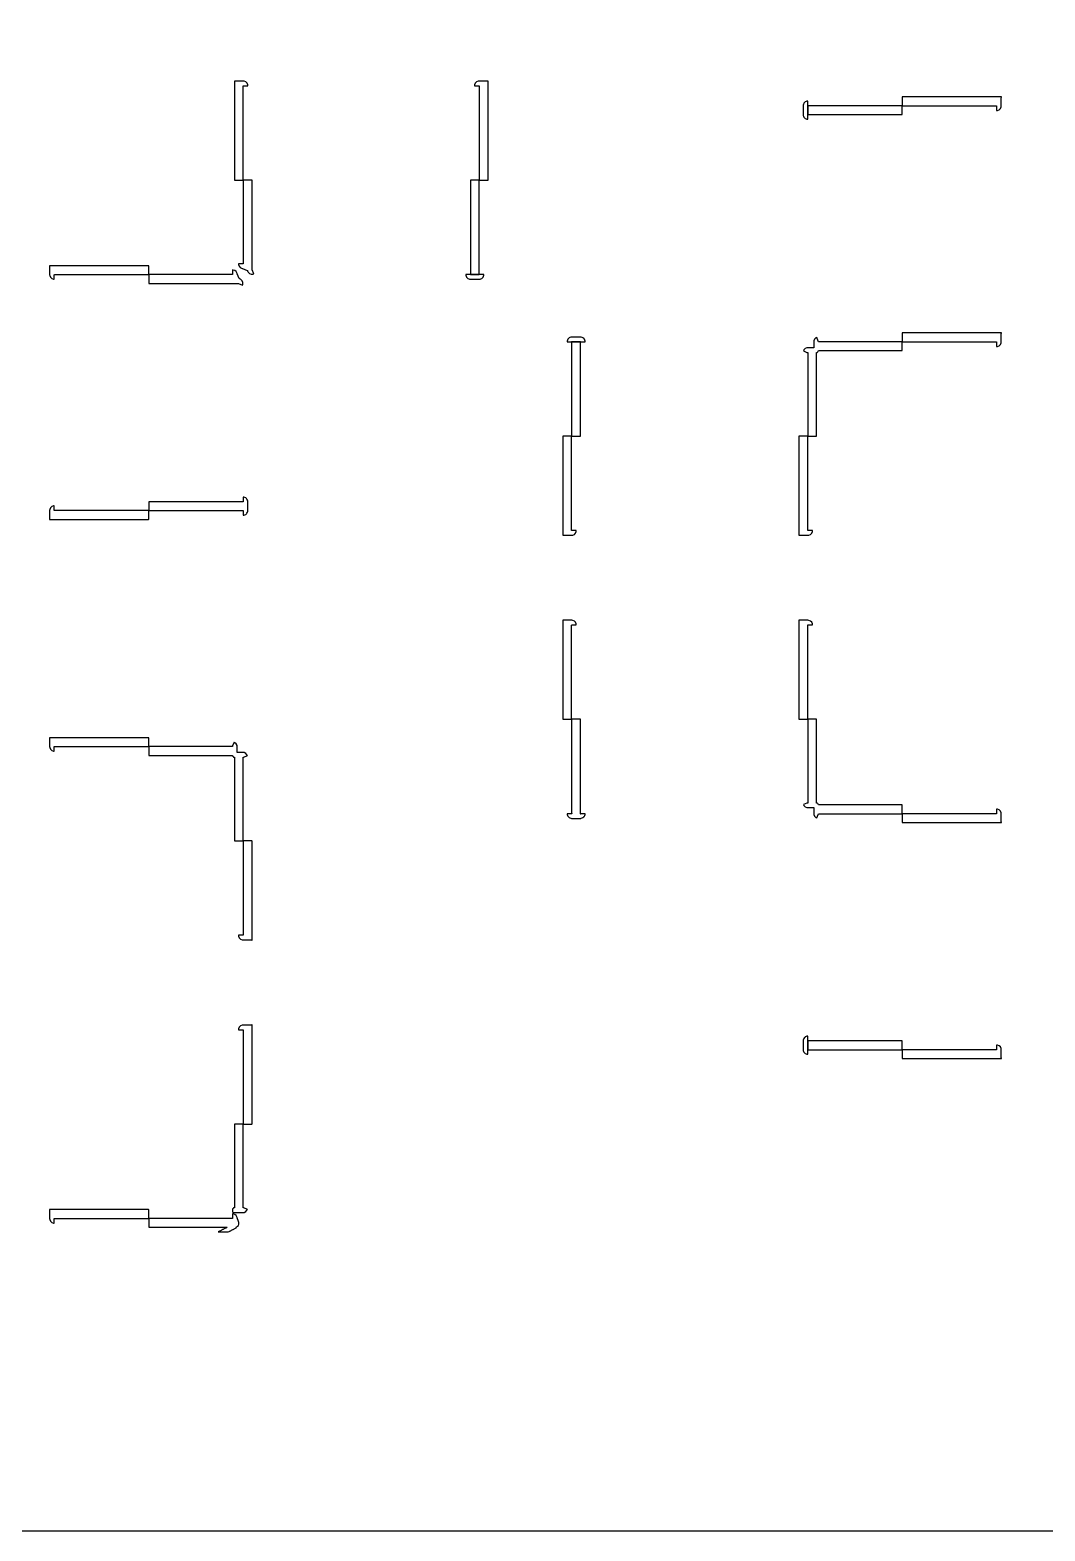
# Model space of a CAD drawing. Header units: metres. Extents: x -73 to 826, y -34 to 331.
# Drawn here: x 27.9 to 137.1, y -33.6 to 127.9 of the extents above; entities that cross this region are included whole.
import ezdxf

# ---------------------------------------------------------------- set-up
doc = ezdxf.new("R2010")
doc.units = ezdxf.units.M

msp = doc.modelspace()

# ---------------------------------------------------------------- linework, layer by layer
for points in [[(371.51, -33.64), (-73.11, -33.64), (-73.11, 330.98), (371.51, 330.98), (371.51, -33.64)], [(50.8, 111.78), (50.8, 121.9), (50.8, 121.91), (50.81, 121.91), (50.81, 121.92), (50.82, 121.92), (51.3, 121.92), (51.3, 122.02), (51.3, 122.02), (51.23, 122.2), (51.23, 122.2), (51.09, 122.33), (51.09, 122.33), (50.91, 122.41), (50.91, 122.41), (50.81, 122.42), (49.93, 122.42), (49.93, 122.42), (49.88, 122.43), (49.88, 122.43), (49.85, 122.43), (49.85, 122.43), (49.85, 111.78), (49.85, 111.77), (49.85, 111.77), (49.86, 111.76), (49.87, 111.76), (50.78, 111.76), (50.79, 111.76), (50.79, 111.77), (50.8, 111.77), (50.8, 111.78)], [(76.22, 111.76), (77.13, 111.76), (77.14, 111.76), (77.15, 111.77), (77.15, 111.77), (77.15, 111.78), (77.15, 122.43), (77.15, 122.43), (77.12, 122.43), (77.12, 122.43), (77.07, 122.42), (77.07, 122.42), (76.19, 122.42), (76.09, 122.41), (76.09, 122.41), (75.91, 122.33), (75.91, 122.33), (75.77, 122.2), (75.77, 122.2), (75.7, 122.02), (75.7, 122.02), (75.7, 121.92), (76.18, 121.92), (76.19, 121.92), (76.19, 121.91), (76.2, 121.91), (76.2, 121.9), (76.2, 111.78), (76.2, 111.77), (76.21, 111.77), (76.21, 111.76), (76.22, 111.76)], [(111.54, 118.32), (111.54, 120.27), (111.51, 120.27), (111.51, 120.27), (111.46, 120.26), (111.45, 120.26), (111.36, 120.23), (111.36, 120.23), (111.27, 120.18), (111.27, 120.18), (111.19, 120.12), (111.19, 120.12), (111.13, 120.04), (111.13, 120.03), (111.08, 119.95), (111.08, 119.95), (111.05, 119.85), (111.05, 119.85), (111.04, 119.8), (111.04, 119.8), (111.04, 119.75), (111.04, 118.84), (111.04, 118.79), (111.04, 118.79), (111.05, 118.74), (111.05, 118.73), (111.08, 118.64), (111.08, 118.64), (111.13, 118.55), (111.13, 118.55), (111.19, 118.47), (111.19, 118.47), (111.27, 118.41), (111.27, 118.4), (111.36, 118.36), (111.36, 118.36), (111.45, 118.33), (111.46, 118.33), (111.51, 118.32), (111.51, 118.32), (111.54, 118.32)], [(111.56, 118.82), (121.68, 118.82), (121.69, 118.82), (121.69, 118.82), (121.7, 118.83), (121.7, 118.84), (121.7, 119.75), (121.7, 119.76), (121.69, 119.76), (121.69, 119.77), (121.68, 119.77), (111.56, 119.77), (111.55, 119.77), (111.55, 119.76), (111.54, 119.76), (111.54, 119.75), (111.54, 118.84), (111.54, 118.83), (111.55, 118.82), (111.55, 118.82), (111.56, 118.82)], [(121.72, 119.77), (131.84, 119.77), (131.85, 119.77), (131.85, 119.76), (131.86, 119.76), (131.86, 119.75), (131.86, 119.27), (131.96, 119.27), (131.96, 119.27), (132.14, 119.34), (132.14, 119.34), (132.27, 119.48), (132.27, 119.48), (132.35, 119.66), (132.35, 119.66), (132.36, 119.76), (132.36, 119.79), (132.36, 120.64), (132.36, 120.64), (132.37, 120.69), (132.37, 120.69), (132.37, 120.72), (132.37, 120.72), (131.86, 120.72), (121.72, 120.72), (121.71, 120.72), (121.71, 120.72), (121.7, 120.71), (121.7, 120.7), (121.7, 119.79), (121.7, 119.78), (121.71, 119.78), (121.71, 119.77), (121.72, 119.77)], [(51.94, 101.67), (51.94, 101.68), (51.75, 102.12), (51.75, 111.74), (51.75, 111.75), (51.75, 111.75), (51.74, 111.76), (51.73, 111.76), (50.82, 111.76), (50.81, 111.76), (50.81, 111.75), (50.8, 111.75), (50.8, 111.74), (50.8, 102.75), (50.3, 102.75), (50.31, 102.67), (50.31, 102.67), (50.37, 102.51), (50.37, 102.51), (50.47, 102.37), (50.47, 102.37), (50.62, 102.29), (50.62, 102.29), (50.7, 102.26), (50.73, 102.26), (50.73, 102.26), (51.24, 102.04), (51.24, 102.04), (51.24, 102.04), (51.29, 101.94), (51.34, 101.85), (51.34, 101.85), (51.47, 101.71), (51.47, 101.71), (51.65, 101.64), (51.65, 101.64), (51.85, 101.64), (51.85, 101.64), (51.94, 101.67), (51.94, 101.67)], [(75.27, 101.6), (76.18, 101.6), (76.19, 101.6), (76.19, 101.61), (76.2, 101.61), (76.2, 101.62), (76.2, 111.74), (76.2, 111.75), (76.19, 111.75), (76.19, 111.76), (76.18, 111.76), (75.27, 111.76), (75.26, 111.76), (75.25, 111.75), (75.25, 111.75), (75.25, 111.74), (75.25, 101.62), (75.25, 101.61), (75.25, 101.61), (75.26, 101.6), (75.27, 101.6)], [(30.48, 101.1), (30.48, 101.58), (30.48, 101.59), (30.49, 101.59), (30.49, 101.6), (30.5, 101.6), (40.62, 101.6), (40.63, 101.6), (40.63, 101.61), (40.64, 101.61), (40.64, 101.62), (40.64, 102.53), (40.64, 102.54), (40.63, 102.55), (40.63, 102.55), (40.62, 102.55), (29.97, 102.55), (29.97, 102.55), (29.97, 102.52), (29.97, 102.52), (29.98, 102.47), (29.98, 102.47), (29.98, 101.59), (29.99, 101.49), (29.99, 101.49), (30.07, 101.31), (30.07, 101.31), (30.2, 101.17), (30.2, 101.17), (30.38, 101.1), (30.38, 101.1), (30.48, 101.1)], [(49.65, 102.1), (49.65, 101.6), (49.65, 101.6), (40.66, 101.6), (40.65, 101.6), (40.65, 101.59), (40.64, 101.59), (40.64, 101.58), (40.64, 100.67), (40.64, 100.66), (40.65, 100.65), (40.65, 100.65), (40.66, 100.65), (50.28, 100.65), (50.72, 100.46), (50.73, 100.46), (50.73, 100.46), (50.76, 100.55), (50.76, 100.55), (50.76, 100.75), (50.76, 100.75), (50.69, 100.93), (50.69, 100.93), (50.55, 101.06), (50.55, 101.06), (50.46, 101.11), (50.36, 101.16), (50.36, 101.16), (50.36, 101.16), (50.14, 101.67), (50.14, 101.67), (50.14, 101.7), (50.11, 101.78), (50.11, 101.78), (50.03, 101.93), (50.03, 101.93), (49.89, 102.03), (49.89, 102.03), (49.73, 102.09), (49.73, 102.09), (49.65, 102.1)], [(76.7, 101.6), (74.75, 101.6), (74.75, 101.57), (74.75, 101.57), (74.76, 101.52), (74.76, 101.52), (74.79, 101.42), (74.79, 101.42), (74.83, 101.33), (74.84, 101.33), (74.9, 101.25), (74.9, 101.25), (74.98, 101.19), (74.98, 101.19), (75.07, 101.14), (75.07, 101.14), (75.16, 101.11), (75.17, 101.11), (75.22, 101.1), (75.22, 101.1), (75.27, 101.1), (76.18, 101.1), (76.23, 101.1), (76.23, 101.1), (76.28, 101.11), (76.28, 101.11), (76.38, 101.14), (76.38, 101.14), (76.47, 101.19), (76.47, 101.19), (76.55, 101.25), (76.55, 101.25), (76.61, 101.33), (76.61, 101.33), (76.66, 101.42), (76.66, 101.42), (76.69, 101.52), (76.69, 101.52), (76.7, 101.57), (76.7, 101.57), (76.7, 101.6)], [(132.37, 95.32), (121.72, 95.32), (121.71, 95.32), (121.71, 95.32), (121.7, 95.31), (121.7, 95.3), (121.7, 94.39), (121.7, 94.38), (121.71, 94.38), (121.71, 94.37), (121.72, 94.37), (131.84, 94.37), (131.85, 94.37), (131.85, 94.36), (131.86, 94.36), (131.86, 94.35), (131.86, 93.87), (131.96, 93.87), (131.96, 93.87), (132.14, 93.94), (132.14, 93.94), (132.27, 94.08), (132.27, 94.08), (132.35, 94.26), (132.35, 94.26), (132.36, 94.36), (132.36, 95.24), (132.36, 95.24), (132.37, 95.29), (132.37, 95.29), (132.37, 95.32), (132.37, 95.32)], [(85.64, 94.37), (86.14, 94.37), (87.59, 94.37), (87.59, 94.4), (87.59, 94.4), (87.58, 94.45), (87.58, 94.45), (87.55, 94.55), (87.55, 94.55), (87.51, 94.63), (87.5, 94.64), (87.44, 94.72), (87.44, 94.72), (87.36, 94.78), (87.36, 94.78), (87.27, 94.83), (87.27, 94.83), (87.18, 94.86), (87.17, 94.86), (87.12, 94.87), (87.12, 94.87), (87.07, 94.87), (86.16, 94.87), (86.11, 94.87), (86.11, 94.87), (86.06, 94.86), (86.05, 94.86), (85.96, 94.83), (85.96, 94.83), (85.87, 94.78), (85.87, 94.78), (85.79, 94.72), (85.79, 94.72), (85.73, 94.64), (85.73, 94.63), (85.68, 94.55), (85.68, 94.55), (85.65, 94.45), (85.65, 94.45), (85.64, 94.4), (85.64, 94.4), (85.64, 94.37)], [(86.16, 84.21), (87.07, 84.21), (87.08, 84.21), (87.09, 84.22), (87.09, 84.22), (87.09, 84.23), (87.09, 94.35), (87.09, 94.36), (87.09, 94.36), (87.08, 94.37), (87.07, 94.37), (86.16, 94.37), (86.15, 94.37), (86.15, 94.36), (86.14, 94.36), (86.14, 94.35), (86.14, 84.23), (86.14, 84.22), (86.15, 84.22), (86.15, 84.21), (86.16, 84.21)], [(111.08, 93.39), (111.46, 93.23), (111.54, 93.22), (111.54, 84.23), (111.54, 84.22), (111.55, 84.22), (111.55, 84.21), (111.56, 84.21), (112.47, 84.21), (112.48, 84.21), (112.49, 84.22), (112.49, 84.22), (112.49, 84.23), (112.49, 93.22), (112.49, 93.22), (112.57, 93.23), (112.63, 93.28), (112.68, 93.34), (112.69, 93.42), (112.69, 93.42), (121.68, 93.42), (121.69, 93.42), (121.69, 93.42), (121.7, 93.43), (121.7, 93.44), (121.7, 94.35), (121.7, 94.36), (121.69, 94.36), (121.69, 94.37), (121.68, 94.37), (112.69, 94.37), (112.68, 94.45), (112.52, 94.83), (112.42, 94.78), (112.42, 94.78), (112.28, 94.65), (112.28, 94.65), (112.2, 94.47), (112.2, 94.47), (112.19, 94.37), (112.19, 93.72), (112.19, 93.72), (112.19, 93.72), (112.19, 93.72), (112.19, 93.72), (111.54, 93.72), (111.44, 93.71), (111.44, 93.71), (111.26, 93.63), (111.26, 93.63), (111.12, 93.49), (111.12, 93.49), (111.08, 93.39)], [(85.19, 84.19), (85.19, 74.05), (85.19, 73.54), (85.19, 73.54), (85.22, 73.54), (85.22, 73.54), (85.27, 73.55), (85.27, 73.55), (86.15, 73.55), (86.25, 73.56), (86.25, 73.56), (86.43, 73.63), (86.43, 73.63), (86.57, 73.77), (86.57, 73.77), (86.64, 73.95), (86.64, 73.95), (86.64, 74.05), (86.16, 74.05), (86.15, 74.05), (86.15, 74.06), (86.14, 74.06), (86.14, 74.07), (86.14, 84.19), (86.14, 84.2), (86.13, 84.2), (86.13, 84.21), (86.12, 84.21), (85.21, 84.21), (85.2, 84.21), (85.19, 84.2), (85.19, 84.2), (85.19, 84.19)], [(112.04, 74.05), (111.56, 74.05), (111.55, 74.05), (111.55, 74.06), (111.54, 74.06), (111.54, 74.07), (111.54, 84.19), (111.54, 84.2), (111.53, 84.2), (111.53, 84.21), (111.52, 84.21), (110.61, 84.21), (110.6, 84.21), (110.59, 84.2), (110.59, 84.2), (110.59, 84.19), (110.59, 73.54), (110.59, 73.54), (110.62, 73.54), (110.62, 73.54), (110.67, 73.55), (110.67, 73.55), (111.55, 73.55), (111.65, 73.56), (111.65, 73.56), (111.83, 73.63), (111.83, 73.63), (111.97, 73.77), (111.97, 73.77), (112.04, 73.95), (112.04, 73.95), (112.04, 74.05)], [(50.8, 77.65), (50.8, 77.13), (50.8, 77.14), (50.79, 77.15), (50.79, 77.15), (50.78, 77.15), (40.66, 77.15), (40.65, 77.15), (40.65, 77.15), (40.64, 77.14), (40.64, 77.13), (40.64, 76.22), (40.64, 76.21), (40.65, 76.21), (40.65, 76.2), (40.66, 76.2), (50.78, 76.2), (50.79, 76.2), (50.79, 76.21), (50.8, 76.21), (50.8, 76.22), (50.8, 75.7), (50.83, 75.7), (50.83, 75.7), (50.88, 75.71), (50.88, 75.71), (50.98, 75.74), (50.98, 75.74), (51.07, 75.79), (51.07, 75.79), (51.15, 75.85), (51.15, 75.85), (51.21, 75.93), (51.21, 75.93), (51.26, 76.02), (51.26, 76.02), (51.29, 76.12), (51.29, 76.12), (51.3, 76.17), (51.3, 76.17), (51.3, 76.22), (51.3, 77.13), (51.3, 77.18), (51.3, 77.18), (51.29, 77.23), (51.29, 77.24), (51.26, 77.33), (51.26, 77.33), (51.21, 77.42), (51.21, 77.42), (51.15, 77.5), (51.15, 77.5), (51.07, 77.56), (51.07, 77.57), (50.98, 77.61), (50.98, 77.61), (50.88, 77.64), (50.88, 77.64), (50.83, 77.65), (50.83, 77.65), (50.8, 77.65)], [(29.97, 75.25), (40.62, 75.25), (40.63, 75.25), (40.63, 75.25), (40.64, 75.26), (40.64, 75.27), (40.64, 76.18), (40.64, 76.19), (40.63, 76.19), (40.63, 76.2), (40.62, 76.2), (30.5, 76.2), (30.49, 76.2), (30.49, 76.21), (30.48, 76.21), (30.48, 76.22), (30.48, 76.7), (30.38, 76.7), (30.38, 76.7), (30.2, 76.63), (30.2, 76.63), (30.07, 76.49), (30.07, 76.49), (29.99, 76.31), (29.99, 76.31), (29.98, 76.21), (29.98, 75.33), (29.98, 75.33), (29.97, 75.28), (29.97, 75.28), (29.97, 75.25), (29.97, 75.25)], [(85.19, 64.4), (85.19, 63.89), (85.19, 53.75), (85.19, 53.74), (85.19, 53.74), (85.2, 53.73), (85.21, 53.73), (86.12, 53.73), (86.13, 53.73), (86.13, 53.74), (86.14, 53.74), (86.14, 53.75), (86.14, 63.87), (86.14, 63.88), (86.15, 63.88), (86.15, 63.89), (86.16, 63.89), (86.64, 63.89), (86.64, 63.99), (86.64, 63.99), (86.57, 64.17), (86.57, 64.17), (86.43, 64.3), (86.43, 64.3), (86.25, 64.38), (86.25, 64.38), (86.15, 64.39), (86.12, 64.39), (85.27, 64.39), (85.27, 64.39), (85.22, 64.4), (85.22, 64.4), (85.19, 64.4), (85.19, 64.4)], [(110.61, 53.73), (111.52, 53.73), (111.53, 53.73), (111.53, 53.74), (111.54, 53.74), (111.54, 53.75), (111.54, 63.87), (111.54, 63.88), (111.55, 63.88), (111.55, 63.89), (111.56, 63.89), (112.04, 63.89), (112.04, 63.99), (112.04, 63.99), (111.97, 64.17), (111.97, 64.17), (111.83, 64.3), (111.83, 64.3), (111.65, 64.38), (111.65, 64.38), (111.55, 64.39), (110.67, 64.39), (110.67, 64.39), (110.62, 64.4), (110.62, 64.4), (110.59, 64.4), (110.59, 64.4), (110.59, 53.75), (110.59, 53.74), (110.59, 53.74), (110.6, 53.73), (110.61, 53.73)], [(87.59, 43.57), (87.07, 43.57), (87.08, 43.57), (87.09, 43.58), (87.09, 43.58), (87.09, 43.59), (87.09, 53.71), (87.09, 53.72), (87.09, 53.72), (87.08, 53.73), (87.07, 53.73), (86.16, 53.73), (86.15, 53.73), (86.15, 53.72), (86.14, 53.72), (86.14, 53.71), (86.14, 53.71), (86.14, 43.59), (86.14, 43.58), (86.15, 43.58), (86.15, 43.57), (86.16, 43.57), (86.14, 43.57), (85.64, 43.57), (85.64, 43.54), (85.64, 43.54), (85.65, 43.49), (85.65, 43.48), (85.68, 43.39), (85.68, 43.39), (85.73, 43.3), (85.73, 43.3), (85.79, 43.22), (85.79, 43.22), (85.87, 43.16), (85.87, 43.16), (85.96, 43.11), (85.96, 43.11), (86.05, 43.08), (86.06, 43.08), (86.11, 43.07), (86.11, 43.07), (86.16, 43.07), (87.07, 43.07), (87.12, 43.07), (87.12, 43.07), (87.17, 43.08), (87.18, 43.08), (87.27, 43.11), (87.27, 43.11), (87.36, 43.16), (87.36, 43.16), (87.44, 43.22), (87.44, 43.22), (87.5, 43.3), (87.51, 43.3), (87.55, 43.39), (87.55, 43.39), (87.58, 43.48), (87.58, 43.49), (87.59, 43.54), (87.59, 43.54), (87.59, 43.57)], [(112.52, 43.11), (112.68, 43.49), (112.69, 43.57), (121.68, 43.57), (121.69, 43.57), (121.69, 43.58), (121.7, 43.58), (121.7, 43.59), (121.7, 44.5), (121.7, 44.51), (121.69, 44.52), (121.69, 44.52), (121.68, 44.52), (112.69, 44.52), (112.68, 44.6), (112.63, 44.66), (112.57, 44.71), (112.49, 44.72), (112.49, 44.72), (112.49, 53.71), (112.49, 53.72), (112.49, 53.72), (112.48, 53.73), (112.47, 53.73), (111.56, 53.73), (111.55, 53.73), (111.55, 53.72), (111.54, 53.72), (111.54, 53.71), (111.54, 44.72), (111.54, 44.72), (111.46, 44.71), (111.08, 44.55), (111.12, 44.45), (111.12, 44.45), (111.26, 44.31), (111.26, 44.31), (111.44, 44.23), (111.44, 44.23), (111.54, 44.22), (112.19, 44.22), (112.19, 44.22), (112.19, 44.22), (112.19, 44.22), (112.19, 44.22), (112.19, 43.57), (112.2, 43.47), (112.2, 43.47), (112.28, 43.29), (112.28, 43.29), (112.42, 43.15), (112.42, 43.15), (112.52, 43.11)], [(40.64, 50.82), (40.64, 51.73), (40.64, 51.74), (40.63, 51.75), (40.63, 51.75), (40.62, 51.75), (29.97, 51.75), (29.97, 51.75), (29.97, 51.72), (29.97, 51.72), (29.98, 51.67), (29.98, 51.67), (29.98, 50.79), (29.99, 50.69), (29.99, 50.69), (30.07, 50.51), (30.07, 50.51), (30.2, 50.37), (30.2, 50.37), (30.38, 50.3), (30.38, 50.3), (30.48, 50.3), (30.48, 50.3), (30.48, 50.78), (30.48, 50.79), (30.49, 50.79), (30.49, 50.8), (30.5, 50.8), (40.62, 50.8), (40.63, 50.8), (40.63, 50.81), (40.64, 50.81), (40.64, 50.82)], [(49.82, 51.26), (49.66, 50.88), (49.65, 50.8), (40.66, 50.8), (40.65, 50.8), (40.65, 50.79), (40.64, 50.79), (40.64, 50.78), (40.64, 49.87), (40.64, 49.86), (40.65, 49.85), (40.65, 49.85), (40.66, 49.85), (49.65, 49.85), (49.66, 49.77), (49.71, 49.71), (49.77, 49.66), (49.85, 49.65), (49.85, 40.66), (49.85, 40.65), (49.85, 40.65), (49.86, 40.64), (49.87, 40.64), (50.78, 40.64), (50.79, 40.64), (50.79, 40.65), (50.8, 40.65), (50.8, 40.66), (50.8, 49.65), (50.88, 49.66), (51.26, 49.82), (51.26, 49.82), (51.21, 49.92), (51.21, 49.92), (51.08, 50.06), (51.08, 50.06), (50.9, 50.14), (50.9, 50.14), (50.8, 50.15), (50.15, 50.15), (50.15, 50.15), (50.15, 50.15), (50.15, 50.15), (50.15, 50.15), (50.15, 50.8), (50.14, 50.9), (50.14, 50.9), (50.06, 51.08), (50.06, 51.08), (49.92, 51.21), (49.92, 51.21), (49.82, 51.26), (49.82, 51.26)], [(121.7, 43.55), (121.7, 42.64), (121.7, 42.63), (121.71, 42.62), (121.71, 42.62), (121.72, 42.62), (131.86, 42.62), (132.37, 42.62), (132.37, 42.62), (132.37, 42.65), (132.37, 42.65), (132.36, 42.7), (132.36, 42.7), (132.36, 43.58), (132.35, 43.68), (132.35, 43.68), (132.27, 43.86), (132.27, 43.86), (132.14, 44), (132.14, 44), (131.96, 44.07), (131.96, 44.07), (131.86, 44.07), (131.86, 43.59), (131.86, 43.58), (131.85, 43.58), (131.85, 43.57), (131.84, 43.57), (121.72, 43.57), (121.71, 43.57), (121.71, 43.56), (121.7, 43.56), (121.7, 43.55)], [(51.75, 29.97), (51.75, 40.62), (51.75, 40.63), (51.75, 40.63), (51.74, 40.64), (51.73, 40.64), (50.82, 40.64), (50.81, 40.64), (50.81, 40.63), (50.8, 40.63), (50.8, 40.62), (50.8, 30.5), (50.8, 30.49), (50.79, 30.49), (50.79, 30.48), (50.78, 30.48), (50.3, 30.48), (50.3, 30.48), (50.3, 30.38), (50.3, 30.38), (50.37, 30.2), (50.37, 30.2), (50.51, 30.07), (50.51, 30.07), (50.69, 29.99), (50.69, 29.99), (50.79, 29.98), (51.67, 29.98), (51.67, 29.98), (51.72, 29.97), (51.72, 29.97), (51.75, 29.97), (51.75, 29.97)], [(50.82, 10.16), (50.82, 10.16), (51.73, 10.16), (51.74, 10.16), (51.75, 10.17), (51.75, 10.17), (51.75, 10.18), (51.75, 20.83), (51.75, 20.83), (51.72, 20.83), (51.72, 20.83), (51.67, 20.82), (51.67, 20.82), (50.79, 20.82), (50.69, 20.81), (50.69, 20.81), (50.51, 20.73), (50.51, 20.73), (50.37, 20.6), (50.37, 20.6), (50.3, 20.42), (50.3, 20.42), (50.3, 20.32), (50.3, 20.32), (50.78, 20.32), (50.79, 20.32), (50.79, 20.31), (50.8, 20.31), (50.8, 20.3), (50.8, 10.18), (50.8, 10.17), (50.81, 10.17), (50.81, 10.16), (50.82, 10.16), (50.82, 10.16)], [(111.54, 17.67), (111.54, 18.17), (111.54, 19.62), (111.51, 19.62), (111.51, 19.62), (111.46, 19.61), (111.45, 19.61), (111.36, 19.58), (111.36, 19.58), (111.27, 19.54), (111.27, 19.53), (111.19, 19.47), (111.19, 19.47), (111.13, 19.39), (111.13, 19.39), (111.08, 19.3), (111.08, 19.3), (111.05, 19.21), (111.05, 19.2), (111.04, 19.15), (111.04, 19.15), (111.04, 19.1), (111.04, 18.19), (111.04, 18.14), (111.04, 18.14), (111.05, 18.09), (111.05, 18.08), (111.08, 17.99), (111.08, 17.99), (111.13, 17.9), (111.13, 17.9), (111.19, 17.82), (111.19, 17.82), (111.27, 17.76), (111.27, 17.76), (111.36, 17.71), (111.36, 17.71), (111.45, 17.68), (111.46, 17.68), (111.51, 17.67), (111.51, 17.67), (111.54, 17.67)], [(111.56, 18.17), (121.68, 18.17), (121.69, 18.17), (121.69, 18.18), (121.7, 18.18), (121.7, 18.19), (121.7, 19.1), (121.7, 19.11), (121.69, 19.12), (121.69, 19.12), (121.68, 19.12), (111.56, 19.12), (111.55, 19.12), (111.55, 19.12), (111.54, 19.11), (111.54, 19.1), (111.54, 18.19), (111.54, 18.18), (111.55, 18.18), (111.55, 18.17), (111.56, 18.17)], [(121.7, 18.15), (121.7, 17.24), (121.7, 17.23), (121.71, 17.22), (121.71, 17.22), (121.72, 17.22), (131.86, 17.22), (132.37, 17.22), (132.37, 17.22), (132.37, 17.25), (132.37, 17.25), (132.36, 17.3), (132.36, 17.3), (132.36, 18.15), (132.36, 18.18), (132.35, 18.28), (132.35, 18.28), (132.27, 18.46), (132.27, 18.46), (132.14, 18.6), (132.14, 18.6), (131.96, 18.67), (131.96, 18.67), (131.86, 18.67), (131.86, 18.19), (131.86, 18.18), (131.85, 18.18), (131.85, 18.17), (131.84, 18.17), (121.72, 18.17), (121.71, 18.17), (121.71, 18.16), (121.7, 18.16), (121.7, 18.15)], [(51.26, 0.98), (50.88, 1.14), (50.8, 1.15), (50.8, 10.14), (50.8, 10.15), (50.79, 10.15), (50.79, 10.16), (50.78, 10.16), (50.78, 10.16), (50.78, 10.16), (49.87, 10.16), (49.86, 10.16), (49.85, 10.15), (49.85, 10.15), (49.85, 10.14), (49.85, 1.15), (49.77, 1.14), (49.71, 1.09), (49.66, 1.03), (49.65, 0.95), (49.65, 0.71), (49.65, 0.71), (49.75, 0.66), (49.75, 0.66), (49.85, 0.65), (50.8, 0.65), (50.9, 0.66), (50.9, 0.66), (51.08, 0.74), (51.08, 0.74), (51.21, 0.88), (51.21, 0.88), (51.26, 0.98), (51.26, 0.98)], [(30.48, -0.5), (30.48, -0.02), (30.48, -0.01), (30.49, -0.01), (30.49, 0), (30.5, 0), (40.62, 0), (40.63, 0), (40.63, 0.01), (40.64, 0.01), (40.64, 0.02), (40.64, 0.93), (40.64, 0.94), (40.63, 0.95), (40.63, 0.95), (40.62, 0.95), (29.97, 0.95), (29.97, 0.95), (29.97, 0.92), (29.97, 0.92), (29.98, 0.87), (29.98, 0.87), (29.98, -0.01), (29.99, -0.11), (29.99, -0.11), (30.07, -0.29), (30.07, -0.29), (30.2, -0.43), (30.2, -0.43), (30.38, -0.5), (30.38, -0.5), (30.48, -0.5)], [(49.65, 0.5), (49.65, 0), (49.65, 0), (40.66, 0), (40.66, 0), (40.66, 0), (40.65, 0), (40.64, -0.01), (40.64, -0.01), (40.64, -0.02), (40.64, -0.93), (40.64, -0.94), (40.65, -0.95), (40.65, -0.95), (40.66, -0.95), (49.07, -0.95), (49.04, -0.97), (49.04, -0.97), (48.99, -1), (48.99, -1), (48.93, -1.03), (48.93, -1.03), (48.87, -1.06), (48.87, -1.06), (48.82, -1.09), (48.82, -1.09), (48.76, -1.12), (48.76, -1.12), (48.7, -1.15), (48.7, -1.15), (48.65, -1.17), (48.65, -1.17), (48.59, -1.2), (48.59, -1.2), (48.53, -1.23), (48.53, -1.23), (48.48, -1.26), (48.48, -1.26), (48.42, -1.29), (48.42, -1.29), (48.36, -1.32), (48.36, -1.32), (48.31, -1.35), (48.31, -1.35), (48.25, -1.38), (48.25, -1.38), (48.19, -1.41), (48.19, -1.41), (48.14, -1.43), (48.14, -1.43), (48.1, -1.45), (49.07, -1.45), (49.19, -1.44), (49.19, -1.44), (49.31, -1.39), (49.33, -1.38), (49.33, -1.38), (49.39, -1.35), (49.39, -1.35), (49.45, -1.32), (49.45, -1.32), (49.5, -1.29), (49.5, -1.29), (49.56, -1.26), (49.56, -1.26), (49.62, -1.23), (49.62, -1.23), (49.67, -1.2), (49.67, -1.2), (49.73, -1.17), (49.73, -1.17), (49.79, -1.14), (49.79, -1.14), (49.84, -1.11), (49.84, -1.11), (49.9, -1.08), (49.9, -1.08), (49.96, -1.05), (49.96, -1.05), (50.01, -1.01), (50.01, -1.01), (50.06, -0.99), (50.07, -0.9), (50.07, -0.9), (50.3, -0.75), (50.34, -0.61), (50.34, -0.61), (50.34, -0.43), (50.34, -0.43), (50.31, -0.34), (50.14, 0.07), (50.14, 0.07), (50.14, 0.1), (50.11, 0.18), (50.11, 0.18), (50.03, 0.33), (50.03, 0.33), (49.89, 0.43), (49.89, 0.43), (49.73, 0.49), (49.73, 0.49), (49.65, 0.5)]]:
    msp.add_lwpolyline(points)

doc.saveas('drawing.dxf')
